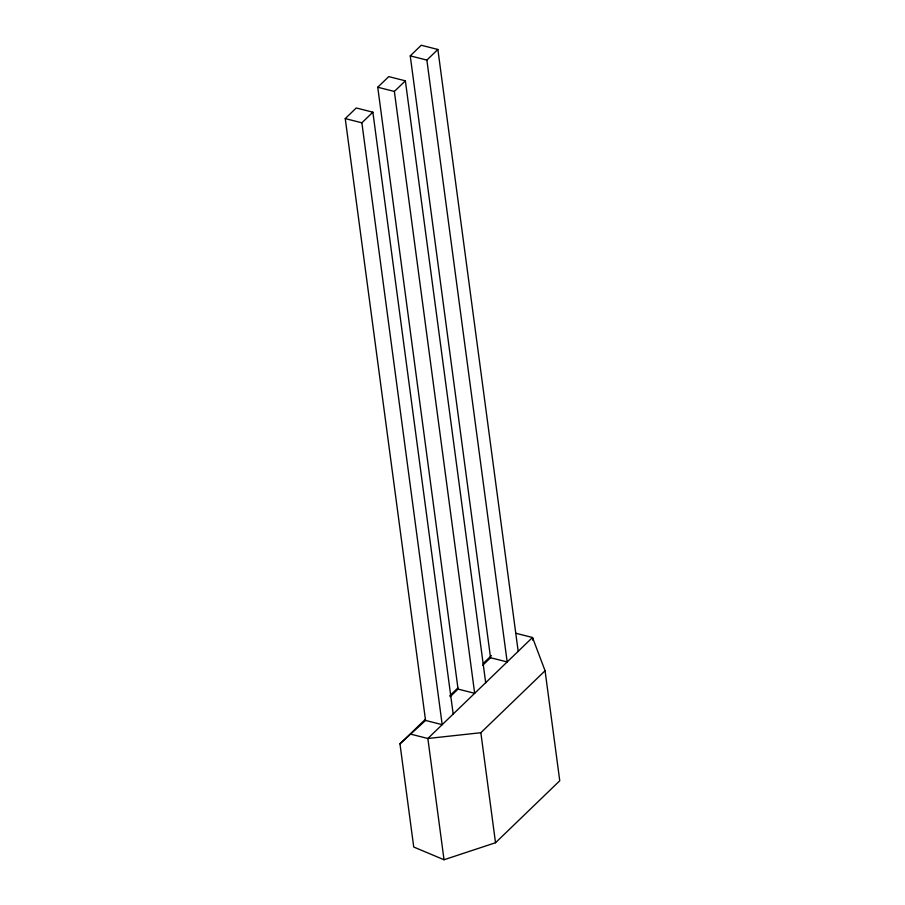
<?xml version="1.0" encoding="UTF-8"?>
<svg xmlns="http://www.w3.org/2000/svg" width="905" height="905" viewBox="0 0 905 905"><rect width="100%" height="100%" fill="white"/><g stroke="black" fill="none" stroke-linecap="round" stroke-linejoin="round"><path stroke-width="1.36" d="M515.884 633.285L532.502 637.493L545.07 670.752L559.754 780.766L495.521 842.736L444.027 859.75L413.732 847.023L399.965 743.842L425.554 720.448L345.246 118.589L356.253 107.967L372.871 112.186L453.179 714.045M450.238 696.635L458.054 689.09L377.747 87.231L388.754 76.608L405.372 80.828L485.68 682.687M482.727 665.277L490.544 657.731L410.248 55.872L421.244 45.25L437.873 49.47L518.18 651.329M425.554 720.448L442.183 724.667L361.876 122.809L372.871 112.186M458.054 689.09L474.673 693.309L394.365 91.439L405.372 80.828M490.544 657.731L507.173 661.94L426.866 60.081L437.873 49.47M399.965 743.842L425.361 719.328M449.751 695.798L457.885 687.947M483.281 663.433L491.415 655.593M411.221 734.283L427.85 738.491L480.849 732.722L545.07 670.752M410.248 55.872L426.866 60.081M377.747 87.231L394.365 91.439M345.246 118.589L361.876 122.809M532.875 640.288L532.502 637.493L427.85 738.491L444.027 859.75M480.849 732.722L495.521 842.736"/></g></svg>
